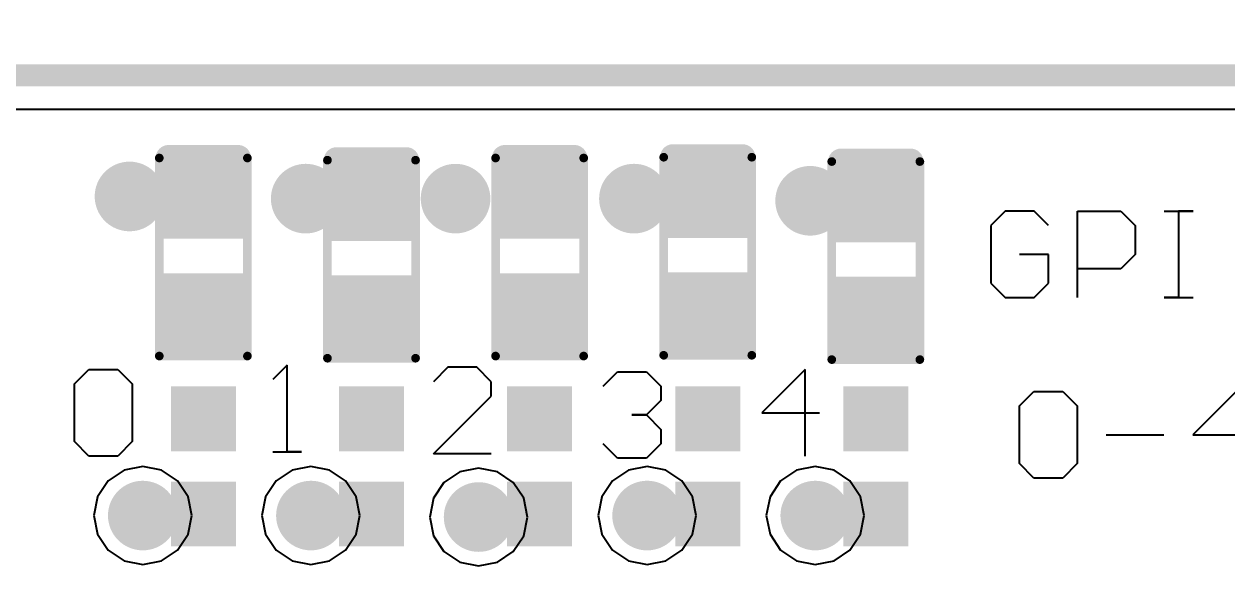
# Model space of a CAD drawing. Header units: inches. Extents: x -103 to 137, y -40 to 49.
# Drawn here: x -52.85 to -38.98, y 24.7 to 30.95 of the extents above; entities that cross this region are included whole.
import ezdxf

# ---------------------------------------------------------------- set-up
doc = ezdxf.new("R2010")
doc.units = ezdxf.units.IN
doc.header["$MEASUREMENT"] = 0
for name, color, linetype in [('BottomSolder', 6, 'Continuous'), ('KeepOutLayer', 6, 'Continuous'), ('MidLayer1', 16, 'Continuous'), ('MultiLayer', 9, 'Continuous'), ('TopOverlay', 2, 'Continuous'), ('TopPaste', 8, 'Continuous'), ('TopSolder', 216, 'Continuous'), ('ViaHoleLayer', 16, 'Continuous')]:
    doc.layers.add(name, color=color, linetype=linetype)
doc.layers.add('dim', color=82, linetype='Continuous', lineweight=20)
doc.styles.add('ROMANC', font='romanc.shx', dxfattribs={"bigfont": 'gbcbig.shx'})
doc.dimstyles.new('YanXiu', dxfattribs={"dimtxt": 2.5, "dimasz": 2.2, "dimexe": 0.66, "dimexo": 0.66, "dimgap": 0.66, "dimtad": 0, "dimdsep": 46, "dimtxsty": 'ROMANC', "dimcen": 0, "dimclrd": 256, "dimclre": 131, "dimclrt": 42, "dimazin": 2, "dimtfac": 1, "dimtofl": 0, "dimtmove": 0, "dimatfit": 3, "dimfxl": 1, "dimlwd": 5, "dimlwe": 5, "dimarcsym": 0})

# ---------------------------------------------------------------- blocks, each defined once
blk = doc.blocks.new('____402_____57')
at = {"layer": 'TopPaste'}
for points in [[(-0.03445, -0.0128), (-0.00886, -0.0128), (-0.03445, 0.0128), (-0.00886, 0.0128)], [(0.00886, -0.0128), (0.03445, -0.0128), (0.00886, 0.0128), (0.03445, 0.0128)]]:
    blk.add_solid(points, dxfattribs=at)
at = {"layer": 'TopSolder'}
for points in [[(-0.03642, -0.01476), (-0.00689, -0.01476), (-0.03642, 0.01476), (-0.00689, 0.01476)], [(0.00689, -0.01476), (0.03642, -0.01476), (0.00689, 0.01476), (0.03642, 0.01476)]]:
    blk.add_solid(points, dxfattribs=at)
blk = doc.blocks.new('____402_____58')
at = {"layer": 'TopPaste'}
for points in [[(-0.03445, -0.0128), (-0.00886, -0.0128), (-0.03445, 0.0128), (-0.00886, 0.0128)], [(0.00886, -0.0128), (0.03445, -0.0128), (0.00886, 0.0128), (0.03445, 0.0128)]]:
    blk.add_solid(points, dxfattribs=at)
at = {"layer": 'TopSolder'}
for points in [[(-0.03642, -0.01476), (-0.00689, -0.01476), (-0.03642, 0.01476), (-0.00689, 0.01476)], [(0.00689, -0.01476), (0.03642, -0.01476), (0.00689, 0.01476), (0.03642, 0.01476)]]:
    blk.add_solid(points, dxfattribs=at)
blk = doc.blocks.new('____402_____59')
at = {"layer": 'TopPaste'}
for points in [[(-0.03445, -0.0128), (-0.00886, -0.0128), (-0.03445, 0.0128), (-0.00886, 0.0128)], [(0.00886, -0.0128), (0.03445, -0.0128), (0.00886, 0.0128), (0.03445, 0.0128)]]:
    blk.add_solid(points, dxfattribs=at)
at = {"layer": 'TopSolder'}
for points in [[(-0.03642, -0.01476), (-0.00689, -0.01476), (-0.03642, 0.01476), (-0.00689, 0.01476)], [(0.00689, -0.01476), (0.03642, -0.01476), (0.00689, 0.01476), (0.03642, 0.01476)]]:
    blk.add_solid(points, dxfattribs=at)
blk = doc.blocks.new('____402_____60')
at = {"layer": 'TopPaste'}
for points in [[(-0.03445, -0.0128), (-0.00886, -0.0128), (-0.03445, 0.0128), (-0.00886, 0.0128)], [(0.00886, -0.0128), (0.03445, -0.0128), (0.00886, 0.0128), (0.03445, 0.0128)]]:
    blk.add_solid(points, dxfattribs=at)
at = {"layer": 'TopSolder'}
for points in [[(-0.03642, -0.01476), (-0.00689, -0.01476), (-0.03642, 0.01476), (-0.00689, 0.01476)], [(0.00689, -0.01476), (0.03642, -0.01476), (0.00689, 0.01476), (0.03642, 0.01476)]]:
    blk.add_solid(points, dxfattribs=at)
blk = doc.blocks.new('____402_____61')
at = {"layer": 'TopPaste'}
for points in [[(-0.03445, -0.0128), (-0.00886, -0.0128), (-0.03445, 0.0128), (-0.00886, 0.0128)], [(0.00886, -0.0128), (0.03445, -0.0128), (0.00886, 0.0128), (0.03445, 0.0128)]]:
    blk.add_solid(points, dxfattribs=at)
at = {"layer": 'TopSolder'}
for points in [[(-0.03642, -0.01476), (-0.00689, -0.01476), (-0.03642, 0.01476), (-0.00689, 0.01476)], [(0.00689, -0.01476), (0.03642, -0.01476), (0.00689, 0.01476), (0.03642, 0.01476)]]:
    blk.add_solid(points, dxfattribs=at)
blk = doc.blocks.new('LGM676_LED_0603_102')
at = {"layer": 'TopOverlay'}
for points, const_width in [([(-0.045, 0.01803), (-0.045, -0.02197)], 0.00394), ([(-0.045, 0.01803), (0.045, 0.01803)], 0.00394), ([(0.045, 0.01378), (0.045, -0.01772)], 0.01181), ([(-0.045, -0.02197), (0.045, -0.02197)], 0.00394)]:
    blk.add_lwpolyline(points, dxfattribs=dict(at, const_width=const_width))
for points, const_width in [([(-0.04598, 0.01803, 1), (-0.04402, 0.01803, 1)], 0.00197), ([(-0.04598, 0.01803, 1), (-0.04402, 0.01803, 1)], 0.00197), ([(0.04205, 0.01378, 1), (0.04795, 0.01378, 1)], 0.00591), ([(0.04402, 0.01803, 1), (0.04598, 0.01803, 1)], 0.00197), ([(0.04205, -0.01772, 1), (0.04795, -0.01772, 1)], 0.00591), ([(-0.04598, -0.02197, 1), (-0.04402, -0.02197, 1)], 0.00197), ([(-0.04598, -0.02197, 1), (-0.04402, -0.02197, 1)], 0.00197), ([(0.04402, -0.02197, 1), (0.04598, -0.02197, 1)], 0.00197)]:
    blk.add_lwpolyline(points, format="xyb", close=True, dxfattribs=dict(at, const_width=const_width))
at = {"layer": 'TopPaste'}
for points in [[(-0.04283, -0.01775), (-0.01134, -0.01775), (-0.04283, 0.01375), (-0.01134, 0.01375)], [(0.01228, -0.01775), (0.04378, -0.01775), (0.01228, 0.01375), (0.04378, 0.01375)]]:
    blk.add_solid(points, dxfattribs=at)
at = {"layer": 'TopSolder'}
for points in [[(-0.04684, -0.02175), (-0.00734, -0.02175), (-0.04684, 0.01775), (-0.00734, 0.01775)], [(0.00828, -0.02175), (0.04778, -0.02175), (0.00828, 0.01775), (0.04778, 0.01775)]]:
    blk.add_solid(points, dxfattribs=at)
blk = doc.blocks.new('LGM676_LED_0603_103')
at = {"layer": 'TopOverlay'}
for points, const_width in [([(-0.045, 0.01803), (-0.045, -0.02197)], 0.00394), ([(-0.045, 0.01803), (0.045, 0.01803)], 0.00394), ([(0.045, 0.01378), (0.045, -0.01772)], 0.01181), ([(-0.045, -0.02197), (0.045, -0.02197)], 0.00394)]:
    blk.add_lwpolyline(points, dxfattribs=dict(at, const_width=const_width))
for points, const_width in [([(-0.04598, 0.01803, 1), (-0.04402, 0.01803, 1)], 0.00197), ([(-0.04598, 0.01803, 1), (-0.04402, 0.01803, 1)], 0.00197), ([(0.04205, 0.01378, 1), (0.04795, 0.01378, 1)], 0.00591), ([(0.04402, 0.01803, 1), (0.04598, 0.01803, 1)], 0.00197), ([(0.04205, -0.01772, 1), (0.04795, -0.01772, 1)], 0.00591), ([(-0.04598, -0.02197, 1), (-0.04402, -0.02197, 1)], 0.00197), ([(-0.04598, -0.02197, 1), (-0.04402, -0.02197, 1)], 0.00197), ([(0.04402, -0.02197, 1), (0.04598, -0.02197, 1)], 0.00197)]:
    blk.add_lwpolyline(points, format="xyb", close=True, dxfattribs=dict(at, const_width=const_width))
at = {"layer": 'TopPaste'}
for points in [[(-0.04283, -0.01775), (-0.01134, -0.01775), (-0.04283, 0.01375), (-0.01134, 0.01375)], [(0.01228, -0.01775), (0.04378, -0.01775), (0.01228, 0.01375), (0.04378, 0.01375)]]:
    blk.add_solid(points, dxfattribs=at)
at = {"layer": 'TopSolder'}
for points in [[(-0.04684, -0.02175), (-0.00734, -0.02175), (-0.04684, 0.01775), (-0.00734, 0.01775)], [(0.00828, -0.02175), (0.04778, -0.02175), (0.00828, 0.01775), (0.04778, 0.01775)]]:
    blk.add_solid(points, dxfattribs=at)
blk = doc.blocks.new('LGM676_LED_0603_104')
at = {"layer": 'TopOverlay'}
for points, const_width in [([(-0.045, 0.01803), (-0.045, -0.02197)], 0.00394), ([(-0.045, 0.01803), (0.045, 0.01803)], 0.00394), ([(0.045, 0.01378), (0.045, -0.01772)], 0.01181), ([(-0.045, -0.02197), (0.045, -0.02197)], 0.00394)]:
    blk.add_lwpolyline(points, dxfattribs=dict(at, const_width=const_width))
for points, const_width in [([(-0.04598, 0.01803, 1), (-0.04402, 0.01803, 1)], 0.00197), ([(-0.04598, 0.01803, 1), (-0.04402, 0.01803, 1)], 0.00197), ([(0.04205, 0.01378, 1), (0.04795, 0.01378, 1)], 0.00591), ([(0.04402, 0.01803, 1), (0.04598, 0.01803, 1)], 0.00197), ([(0.04205, -0.01772, 1), (0.04795, -0.01772, 1)], 0.00591), ([(-0.04598, -0.02197, 1), (-0.04402, -0.02197, 1)], 0.00197), ([(-0.04598, -0.02197, 1), (-0.04402, -0.02197, 1)], 0.00197), ([(0.04402, -0.02197, 1), (0.04598, -0.02197, 1)], 0.00197)]:
    blk.add_lwpolyline(points, format="xyb", close=True, dxfattribs=dict(at, const_width=const_width))
at = {"layer": 'TopPaste'}
for points in [[(-0.04283, -0.01775), (-0.01134, -0.01775), (-0.04283, 0.01375), (-0.01134, 0.01375)], [(0.01228, -0.01775), (0.04378, -0.01775), (0.01228, 0.01375), (0.04378, 0.01375)]]:
    blk.add_solid(points, dxfattribs=at)
at = {"layer": 'TopSolder'}
for points in [[(-0.04684, -0.02175), (-0.00734, -0.02175), (-0.04684, 0.01775), (-0.00734, 0.01775)], [(0.00828, -0.02175), (0.04778, -0.02175), (0.00828, 0.01775), (0.04778, 0.01775)]]:
    blk.add_solid(points, dxfattribs=at)
blk = doc.blocks.new('LGM676_LED_0603_105')
at = {"layer": 'TopOverlay'}
for points, const_width in [([(-0.045, 0.01803), (-0.045, -0.02197)], 0.00394), ([(-0.045, 0.01803), (0.045, 0.01803)], 0.00394), ([(0.045, 0.01378), (0.045, -0.01772)], 0.01181), ([(-0.045, -0.02197), (0.045, -0.02197)], 0.00394)]:
    blk.add_lwpolyline(points, dxfattribs=dict(at, const_width=const_width))
for points, const_width in [([(-0.04598, 0.01803, 1), (-0.04402, 0.01803, 1)], 0.00197), ([(-0.04598, 0.01803, 1), (-0.04402, 0.01803, 1)], 0.00197), ([(0.04205, 0.01378, 1), (0.04795, 0.01378, 1)], 0.00591), ([(0.04402, 0.01803, 1), (0.04598, 0.01803, 1)], 0.00197), ([(0.04205, -0.01772, 1), (0.04795, -0.01772, 1)], 0.00591), ([(-0.04598, -0.02197, 1), (-0.04402, -0.02197, 1)], 0.00197), ([(-0.04598, -0.02197, 1), (-0.04402, -0.02197, 1)], 0.00197), ([(0.04402, -0.02197, 1), (0.04598, -0.02197, 1)], 0.00197)]:
    blk.add_lwpolyline(points, format="xyb", close=True, dxfattribs=dict(at, const_width=const_width))
at = {"layer": 'TopPaste'}
for points in [[(-0.04283, -0.01775), (-0.01134, -0.01775), (-0.04283, 0.01375), (-0.01134, 0.01375)], [(0.01228, -0.01775), (0.04378, -0.01775), (0.01228, 0.01375), (0.04378, 0.01375)]]:
    blk.add_solid(points, dxfattribs=at)
at = {"layer": 'TopSolder'}
for points in [[(-0.04684, -0.02175), (-0.00734, -0.02175), (-0.04684, 0.01775), (-0.00734, 0.01775)], [(0.00828, -0.02175), (0.04778, -0.02175), (0.00828, 0.01775), (0.04778, 0.01775)]]:
    blk.add_solid(points, dxfattribs=at)
blk = doc.blocks.new('LGM676_LED_0603_106')
at = {"layer": 'TopOverlay'}
for points, const_width in [([(-0.045, 0.01803), (-0.045, -0.02197)], 0.00394), ([(-0.045, 0.01803), (0.045, 0.01803)], 0.00394), ([(0.045, 0.01378), (0.045, -0.01772)], 0.01181), ([(-0.045, -0.02197), (0.045, -0.02197)], 0.00394)]:
    blk.add_lwpolyline(points, dxfattribs=dict(at, const_width=const_width))
for points, const_width in [([(-0.04598, 0.01803, 1), (-0.04402, 0.01803, 1)], 0.00197), ([(-0.04598, 0.01803, 1), (-0.04402, 0.01803, 1)], 0.00197), ([(0.04205, 0.01378, 1), (0.04795, 0.01378, 1)], 0.00591), ([(0.04402, 0.01803, 1), (0.04598, 0.01803, 1)], 0.00197), ([(0.04205, -0.01772, 1), (0.04795, -0.01772, 1)], 0.00591), ([(-0.04598, -0.02197, 1), (-0.04402, -0.02197, 1)], 0.00197), ([(-0.04598, -0.02197, 1), (-0.04402, -0.02197, 1)], 0.00197), ([(0.04402, -0.02197, 1), (0.04598, -0.02197, 1)], 0.00197)]:
    blk.add_lwpolyline(points, format="xyb", close=True, dxfattribs=dict(at, const_width=const_width))
at = {"layer": 'TopPaste'}
for points in [[(-0.04283, -0.01775), (-0.01134, -0.01775), (-0.04283, 0.01375), (-0.01134, 0.01375)], [(0.01228, -0.01775), (0.04378, -0.01775), (0.01228, 0.01375), (0.04378, 0.01375)]]:
    blk.add_solid(points, dxfattribs=at)
at = {"layer": 'TopSolder'}
for points in [[(-0.04684, -0.02175), (-0.00734, -0.02175), (-0.04684, 0.01775), (-0.00734, 0.01775)], [(0.00828, -0.02175), (0.04778, -0.02175), (0.00828, 0.01775), (0.04778, 0.01775)]]:
    blk.add_solid(points, dxfattribs=at)
blk = doc.blocks.new('*D194')
at = {"layer": 'Defpoints', "color": 0}
for p in [(8.832, 47.543), (-71.221, 25.36), (8.832, 25.3)]:
    blk.add_point(p, dxfattribs=at)
at = {"layer": 'dim', "color": 131, "lineweight": 5}
for p, q in [((-71.221, 25.86), (-71.221, 48.043)), ((8.832, 25.8), (8.832, 48.043))]:
    blk.add_line(p, q, dxfattribs=at)
at = {"layer": 'dim', "lineweight": 5}
for p, q in [((-69.221, 47.543), (-36.695, 47.543)), ((6.832, 47.543), (-25.695, 47.543))]:
    blk.add_line(p, q, dxfattribs=at)
at = {"layer": 'dim'}
for points in [[(-69.221, 47.877), (-69.221, 47.21), (-71.221, 47.543)], [(6.832, 47.877), (6.832, 47.21), (8.832, 47.543)]]:
    blk.add_solid(points, dxfattribs=at)
at = {"layer": 'dim', "color": 42, "insert": (-31.195, 47.543), "char_height": 2.5, "attachment_point": 5, "style": 'ROMANC'}
blk.add_mtext('80.05', dxfattribs=at)

msp = doc.modelspace()

# ---------------------------------------------------------------- linework, layer by layer
at = {"layer": 'BottomSolder', "const_width": 0.402}
for points in [[(-51.837, 28.961, 1), (-51.435, 28.961, 1)], [(-49.805, 28.936, 1), (-49.403, 28.936, 1)], [(-48.077, 28.936, 1), (-47.676, 28.936, 1)], [(-46.02, 28.936, 1), (-45.618, 28.936, 1)], [(-43.988, 28.911, 1), (-43.586, 28.911, 1)], [(-51.684, 25.278, 1), (-51.283, 25.278, 1)], [(-49.745, 25.278, 1), (-49.344, 25.278, 1)], [(-45.868, 25.278, 1), (-45.466, 25.278, 1)], [(-43.929, 25.278, 1), (-43.528, 25.278, 1)], [(-47.811, 25.261, 1), (-47.409, 25.261, 1)]]:
    msp.add_lwpolyline(points, format="xyb", close=True, dxfattribs=at)
at = {"layer": 'KeepOutLayer', "const_width": 0.254}
msp.add_lwpolyline([(-66.419, 30.358), (4.27, 30.358)], dxfattribs=at)
at = {"layer": 'MidLayer1'}
for p, q in [((-66.081, 29.97), (3.967, 29.97)), ((-51.483, 25.843), (-51.7, 25.8)), ((-51.267, 25.8), (-51.483, 25.843)), ((-49.545, 25.843), (-49.761, 25.8)), ((-49.329, 25.8), (-49.545, 25.843)), ((-47.61, 25.826), (-47.826, 25.783)), ((-47.394, 25.783), (-47.61, 25.826)), ((-45.667, 25.843), (-45.883, 25.8)), ((-45.451, 25.8), (-45.667, 25.843)), ((-43.729, 25.843), (-43.945, 25.8)), ((-43.512, 25.8), (-43.729, 25.843)), ((-51.883, 25.678), (-52.005, 25.495)), ((-51.7, 25.8), (-51.883, 25.678)), ((-51.084, 25.678), (-51.267, 25.8)), ((-50.962, 25.495), (-51.084, 25.678)), ((-49.944, 25.678), (-50.067, 25.495)), ((-49.761, 25.8), (-49.944, 25.678)), ((-49.145, 25.678), (-49.329, 25.8)), ((-49.023, 25.495), (-49.145, 25.678)), ((-47.826, 25.783), (-48.01, 25.66)), ((-47.211, 25.66), (-47.394, 25.783)), ((-46.067, 25.678), (-46.189, 25.495)), ((-45.883, 25.8), (-46.067, 25.678)), ((-45.268, 25.678), (-45.451, 25.8)), ((-45.145, 25.495), (-45.268, 25.678)), ((-44.128, 25.678), (-44.25, 25.495)), ((-43.945, 25.8), (-44.128, 25.678)), ((-43.329, 25.678), (-43.512, 25.8)), ((-43.207, 25.495), (-43.329, 25.678)), ((-48.01, 25.66), (-48.132, 25.477)), ((-47.088, 25.477), (-47.211, 25.66)), ((-52.005, 25.495), (-52.048, 25.278)), ((-50.919, 25.278), (-50.962, 25.495)), ((-50.067, 25.495), (-50.11, 25.278)), ((-48.98, 25.278), (-49.023, 25.495)), ((-48.132, 25.477), (-48.175, 25.261)), ((-47.045, 25.261), (-47.088, 25.477)), ((-46.189, 25.495), (-46.232, 25.278)), ((-45.102, 25.278), (-45.145, 25.495)), ((-44.25, 25.495), (-44.293, 25.278)), ((-43.164, 25.278), (-43.207, 25.495)), ((-52.048, 25.278), (-52.005, 25.062)), ((-50.962, 25.062), (-50.919, 25.278)), ((-50.11, 25.278), (-50.067, 25.062)), ((-49.023, 25.062), (-48.98, 25.278)), ((-48.175, 25.261), (-48.132, 25.045)), ((-47.088, 25.045), (-47.045, 25.261)), ((-46.232, 25.278), (-46.189, 25.062)), ((-45.145, 25.062), (-45.102, 25.278)), ((-44.293, 25.278), (-44.25, 25.062)), ((-43.207, 25.062), (-43.164, 25.278)), ((-52.005, 25.062), (-51.883, 24.879)), ((-51.084, 24.879), (-50.962, 25.062)), ((-50.067, 25.062), (-49.944, 24.879)), ((-49.145, 24.879), (-49.023, 25.062)), ((-48.132, 25.045), (-48.01, 24.862)), ((-47.211, 24.862), (-47.088, 25.045)), ((-46.189, 25.062), (-46.067, 24.879)), ((-45.268, 24.879), (-45.145, 25.062)), ((-44.25, 25.062), (-44.128, 24.879)), ((-43.329, 24.879), (-43.207, 25.062)), ((-51.883, 24.879), (-51.7, 24.757)), ((-51.267, 24.757), (-51.084, 24.879)), ((-49.944, 24.879), (-49.761, 24.757)), ((-49.329, 24.757), (-49.145, 24.879)), ((-48.01, 24.862), (-47.826, 24.739)), ((-47.394, 24.739), (-47.211, 24.862)), ((-46.067, 24.879), (-45.883, 24.757)), ((-45.451, 24.757), (-45.268, 24.879)), ((-44.128, 24.879), (-43.945, 24.757)), ((-43.512, 24.757), (-43.329, 24.879)), ((-51.7, 24.757), (-51.483, 24.714)), ((-51.483, 24.714), (-51.267, 24.757)), ((-49.761, 24.757), (-49.545, 24.714)), ((-49.545, 24.714), (-49.329, 24.757)), ((-47.826, 24.739), (-47.61, 24.696)), ((-47.61, 24.696), (-47.394, 24.739)), ((-45.883, 24.757), (-45.667, 24.714)), ((-45.667, 24.714), (-45.451, 24.757)), ((-43.945, 24.757), (-43.729, 24.714)), ((-43.729, 24.714), (-43.512, 24.757))]:
    msp.add_line(p, q, dxfattribs=at)
at = {"layer": 'MidLayer1', "const_width": 0.3}
for points in [[(-51.786, 28.961, 1), (-51.486, 28.961, 1)], [(-49.754, 28.936, 1), (-49.454, 28.936, 1)], [(-48.027, 28.936, 1), (-47.727, 28.936, 1)], [(-45.969, 28.936, 1), (-45.669, 28.936, 1)], [(-43.937, 28.911, 1), (-43.637, 28.911, 1)], [(-51.633, 25.278, 1), (-51.333, 25.278, 1)], [(-49.695, 25.278, 1), (-49.395, 25.278, 1)], [(-47.76, 25.261, 1), (-47.46, 25.261, 1)], [(-45.817, 25.278, 1), (-45.517, 25.278, 1)], [(-43.879, 25.278, 1), (-43.579, 25.278, 1)]]:
    msp.add_lwpolyline(points, format="xyb", close=True, dxfattribs=at)
at = {"layer": 'MultiLayer', "const_width": 0.3}
for points in [[(-51.786, 28.961, 1), (-51.486, 28.961, 1)], [(-49.754, 28.936, 1), (-49.454, 28.936, 1)], [(-48.027, 28.936, 1), (-47.727, 28.936, 1)], [(-45.969, 28.936, 1), (-45.669, 28.936, 1)], [(-43.937, 28.911, 1), (-43.637, 28.911, 1)], [(-51.633, 25.278, 1), (-51.333, 25.278, 1)], [(-49.695, 25.278, 1), (-49.395, 25.278, 1)], [(-47.76, 25.261, 1), (-47.46, 25.261, 1)], [(-45.817, 25.278, 1), (-45.517, 25.278, 1)], [(-43.879, 25.278, 1), (-43.579, 25.278, 1)]]:
    msp.add_lwpolyline(points, format="xyb", close=True, dxfattribs=at)
at = {"layer": 'TopOverlay'}
for p, q in [((-41.538, 28.793), (-41.704, 28.626)), ((-41.205, 28.793), (-41.538, 28.793)), ((-41.038, 28.626), (-41.205, 28.793)), ((-40.705, 27.793), (-40.705, 28.793)), ((-40.705, 28.793), (-40.205, 28.793)), ((-40.205, 28.793), (-40.038, 28.626)), ((-39.705, 28.793), (-39.372, 28.793)), ((-39.372, 28.793), (-39.538, 28.793)), ((-39.538, 28.793), (-39.538, 27.793)), ((-41.704, 28.626), (-41.704, 27.96)), ((-40.038, 28.626), (-40.038, 28.293)), ((-41.038, 28.293), (-41.371, 28.293)), ((-41.038, 27.96), (-41.038, 28.293)), ((-40.038, 28.293), (-40.205, 28.126)), ((-40.205, 28.126), (-40.705, 28.126)), ((-41.704, 27.96), (-41.538, 27.793)), ((-41.205, 27.793), (-41.038, 27.96)), ((-41.538, 27.793), (-41.205, 27.793)), ((-39.538, 27.793), (-39.705, 27.793)), ((-39.705, 27.793), (-39.372, 27.793)), ((-52.271, 26.797), (-52.104, 26.964)), ((-52.104, 26.964), (-51.771, 26.964)), ((-51.771, 26.964), (-51.604, 26.797)), ((-49.818, 27.015), (-49.985, 26.848)), ((-49.818, 26.015), (-49.818, 27.015)), ((-47.964, 26.989), (-48.131, 26.823)), ((-47.631, 26.989), (-47.964, 26.989)), ((-47.464, 26.823), (-47.631, 26.989)), ((-46.175, 26.772), (-46.008, 26.938)), ((-46.008, 26.938), (-45.675, 26.938)), ((-45.675, 26.938), (-45.508, 26.772)), ((-43.846, 26.964), (-44.346, 26.464)), ((-43.846, 25.964), (-43.846, 26.964)), ((-52.271, 26.131), (-52.271, 26.797)), ((-51.604, 26.797), (-51.604, 26.131)), ((-47.464, 26.656), (-47.464, 26.823)), ((-48.131, 25.99), (-47.464, 26.656)), ((-45.508, 26.772), (-45.508, 26.605)), ((-41.374, 26.543), (-41.208, 26.71)), ((-41.208, 26.71), (-40.874, 26.71)), ((-40.874, 26.71), (-40.708, 26.543)), ((-38.875, 26.71), (-39.375, 26.21)), ((-45.508, 26.605), (-45.675, 26.439)), ((-41.374, 25.877), (-41.374, 26.543)), ((-40.708, 26.543), (-40.708, 25.877)), ((-45.675, 26.439), (-45.842, 26.439)), ((-45.842, 26.439), (-45.675, 26.439)), ((-45.675, 26.439), (-45.508, 26.272)), ((-44.346, 26.464), (-43.68, 26.464)), ((-45.508, 26.272), (-45.508, 26.105)), ((-52.104, 25.964), (-52.271, 26.131)), ((-51.604, 26.131), (-51.771, 25.964)), ((-46.008, 25.939), (-46.175, 26.105)), ((-45.508, 26.105), (-45.675, 25.939)), ((-40.375, 26.21), (-39.708, 26.21)), ((-39.375, 26.21), (-38.708, 26.21)), ((-51.771, 25.964), (-52.104, 25.964)), ((-49.985, 26.015), (-49.652, 26.015)), ((-49.652, 26.015), (-49.818, 26.015)), ((-47.464, 25.99), (-48.131, 25.99)), ((-45.675, 25.939), (-46.008, 25.939)), ((-41.208, 25.71), (-41.374, 25.877)), ((-40.708, 25.877), (-40.874, 25.71)), ((-40.874, 25.71), (-41.208, 25.71))]:
    msp.add_line(p, q, dxfattribs=at)
at = {"layer": 'TopSolder', "const_width": 0.402}
for points in [[(-51.837, 28.961, 1), (-51.435, 28.961, 1)], [(-49.805, 28.936, 1), (-49.403, 28.936, 1)], [(-48.077, 28.936, 1), (-47.676, 28.936, 1)], [(-46.02, 28.936, 1), (-45.618, 28.936, 1)], [(-43.988, 28.911, 1), (-43.586, 28.911, 1)], [(-51.684, 25.278, 1), (-51.283, 25.278, 1)], [(-49.745, 25.278, 1), (-49.344, 25.278, 1)], [(-45.868, 25.278, 1), (-45.466, 25.278, 1)], [(-43.929, 25.278, 1), (-43.528, 25.278, 1)], [(-47.811, 25.261, 1), (-47.409, 25.261, 1)]]:
    msp.add_lwpolyline(points, format="xyb", close=True, dxfattribs=at)
at = {"layer": 'ViaHoleLayer', "const_width": 0.15}
for points in [[(-51.711, 28.961, 1), (-51.561, 28.961, 1)], [(-49.679, 28.936, 1), (-49.529, 28.936, 1)], [(-47.952, 28.936, 1), (-47.802, 28.936, 1)], [(-45.894, 28.936, 1), (-45.744, 28.936, 1)], [(-43.862, 28.911, 1), (-43.712, 28.911, 1)], [(-51.558, 25.278, 1), (-51.408, 25.278, 1)], [(-49.62, 25.278, 1), (-49.47, 25.278, 1)], [(-47.685, 25.261, 1), (-47.535, 25.261, 1)], [(-45.742, 25.278, 1), (-45.592, 25.278, 1)], [(-43.804, 25.278, 1), (-43.654, 25.278, 1)]]:
    msp.add_lwpolyline(points, format="xyb", close=True, dxfattribs=at)

# ---------------------------------------------------------------- block references
at = {"xscale": 25.4, "yscale": 25.4, "zscale": 25.4}
for name, p, rotation in [('LGM676_LED_0603_102', (-50.835, 28.262), 90), ('LGM676_LED_0603_104', (-46.957, 28.262), 90), ('LGM676_LED_0603_105', (-45.018, 28.271), 90), ('LGM676_LED_0603_103', (-48.896, 28.237), 90), ('LGM676_LED_0603_106', (-43.08, 28.221), 90), ('____402_____57', (-50.785, 25.846), 270), ('____402_____58', (-48.846, 25.846), 270), ('____402_____59', (-46.907, 25.846), 270), ('____402_____60', (-44.968, 25.846), 270), ('____402_____61', (-43.03, 25.846), 270)]:
    msp.add_blockref(name, p, dxfattribs=dict(at, rotation=rotation))

# ---------------------------------------------------------------- dimensions: what is measured, and where the dimension line sits
at = {"layer": 'dim'}
dim = msp.add_linear_dim(base=(8.832, 47.543), p1=(-71.221, 25.36), p2=(8.832, 25.3), dimstyle='YanXiu', override={"dimasz": 2, "dimexe": 0.49975, "dimexo": 0.49975, "dimgap": 0.49975}, dxfattribs=at)
dim.commit()
dim.dimension.update_dxf_attribs({"geometry": '*D194', "text_midpoint": (-31.195, 47.543)})

doc.saveas('drawing.dxf')
